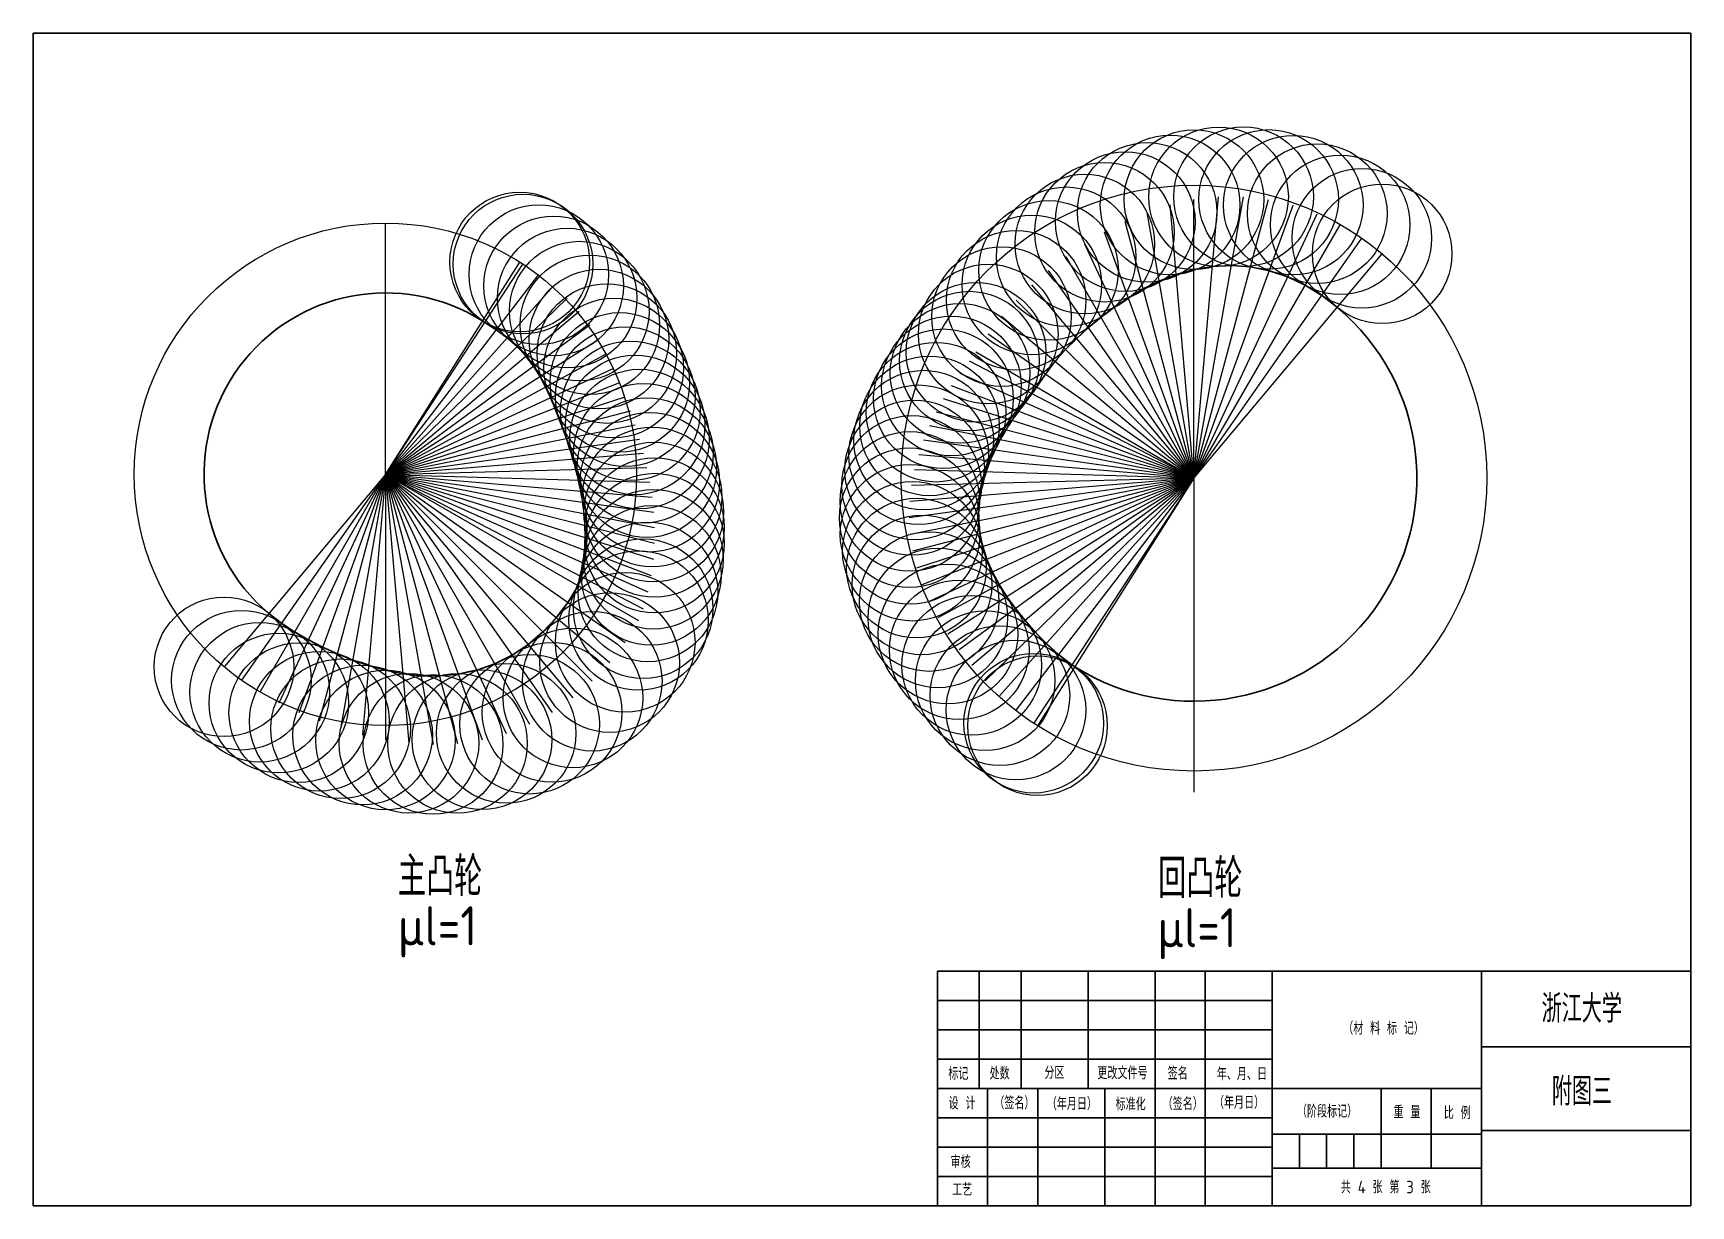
# Model space of a CAD drawing. Header units: millimetres. Extents: x 2473 to 3067, y 1414 to 1834.
import ezdxf

# ---------------------------------------------------------------- set-up
doc = ezdxf.new("R2010")
doc.units = ezdxf.units.MM
doc.layers.get('0').update_dxf_attribs({"lineweight": 30})
doc.layers.add('细实线', color=7, linetype='Continuous')
doc.styles.add('GB', font='gbenor.shx', dxfattribs={"bigfont": 'gbcbig.shx'})

msp = doc.modelspace()

# ---------------------------------------------------------------- linework, layer by layer
for p, q in [((3066.67, 1833.77), (2472.67, 1833.77)), ((2472.67, 1833.77), (2472.67, 1413.77)), ((3066.67, 1413.77), (3066.67, 1833.77)), ((2876.19, 1744.96), (2882.25, 1747.34)), ((2882.25, 1747.34), (2888.63, 1749.14)), ((2888.63, 1749.14), (2895.27, 1750.25)), ((2895.27, 1750.25), (2902.07, 1750.58)), ((2902.07, 1750.58), (2908.91, 1750.06)), ((2908.91, 1750.06), (2915.67, 1748.68)), ((2915.67, 1748.68), (2922.25, 1746.47)), ((2922.25, 1746.47), (2928.53, 1743.48)), ((2865.12, 1738.98), (2870.48, 1742.14)), ((2870.48, 1742.14), (2876.19, 1744.96)), ((2928.53, 1743.48), (2934.45, 1739.82)), ((2855.35, 1732.03), (2860.09, 1735.59)), ((2860.09, 1735.59), (2865.12, 1738.98)), ((2934.45, 1739.82), (2939.99, 1735.59)), ((2633.67, 1730.68), (2634.51, 1730.15)), ((2634.51, 1730.15), (2638.63, 1727.46)), ((2850.87, 1728.32), (2855.35, 1732.03)), ((2638.63, 1727.46), (2642.52, 1724.6)), ((2642.52, 1724.6), (2646.09, 1721.49)), ((2842.59, 1720.43), (2846.62, 1724.46)), ((2846.62, 1724.46), (2850.87, 1728.32)), ((2646.09, 1721.49), (2649.24, 1718.12)), ((2649.24, 1718.12), (2651.97, 1714.54)), ((2838.83, 1716.18), (2842.59, 1720.43)), ((2651.97, 1714.54), (2654.3, 1710.82)), ((2654.3, 1710.82), (2656.29, 1707.05)), ((2832.17, 1706.99), (2835.39, 1711.67)), ((2835.39, 1711.67), (2838.83, 1716.18)), ((2656.29, 1707.05), (2658.03, 1703.28)), ((2830.32, 1704.76), (2832.17, 1706.99)), ((2658.03, 1703.28), (2659.6, 1699.55)), ((2659.6, 1699.55), (2661.07, 1695.87)), ((2825.07, 1698.53), (2827.63, 1701.7)), ((2827.63, 1701.7), (2830.32, 1704.76)), ((2661.07, 1695.87), (2662.48, 1692.23)), ((2820.42, 1691.82), (2822.67, 1695.28)), ((2822.67, 1695.28), (2825.07, 1698.53)), ((2662.48, 1692.23), (2663.84, 1688.6)), ((2663.84, 1688.6), (2665.16, 1684.95)), ((2816.52, 1684.52), (2818.37, 1688.25)), ((2818.37, 1688.25), (2820.42, 1691.82)), ((2665.16, 1684.95), (2666.42, 1681.27)), ((2666.42, 1681.27), (2667.59, 1677.52)), ((2814.89, 1680.65), (2816.52, 1684.52)), ((2667.59, 1677.52), (2668.65, 1673.69)), ((2812.46, 1672.43), (2813.53, 1676.61)), ((2813.53, 1676.61), (2814.89, 1680.65)), ((2668.65, 1673.69), (2669.55, 1669.76)), ((2669.55, 1669.76), (2670.29, 1665.72)), ((2811.72, 1668.1), (2812.46, 1672.43)), ((2670.29, 1665.72), (2670.81, 1661.57)), ((2811.36, 1663.65), (2811.72, 1668.1)), ((2811.42, 1659.11), (2811.36, 1663.65)), ((2670.81, 1661.57), (2671.09, 1657.31)), ((2671.09, 1657.31), (2671.09, 1652.89)), ((2811.93, 1654.51), (2811.42, 1659.11)), ((2671.09, 1652.89), (2670.8, 1648.44)), ((2812.93, 1649.88), (2811.93, 1654.51)), ((2670.8, 1648.44), (2670.15, 1643.85)), ((2814.42, 1645.29), (2812.93, 1649.88)), ((2670.15, 1643.85), (2669.11, 1639.19)), ((2816.39, 1640.75), (2814.42, 1645.29)), ((2818.8, 1636.3), (2816.39, 1640.75)), ((2667.94, 1635.9), (2664.36, 1629.93)), ((2669.11, 1639.19), (2667.94, 1635.9)), ((2821.6, 1631.94), (2818.8, 1636.3)), ((2664.36, 1629.93), (2660.11, 1624.4)), ((2824.72, 1627.66), (2821.6, 1631.94)), ((2828.11, 1623.44), (2824.72, 1627.66)), ((2561.62, 1622.5), (2557.13, 1625.96)), ((2566.36, 1619.37), (2561.62, 1622.5)), ((2660.11, 1624.4), (2655.33, 1619.34)), ((2831.78, 1619.26), (2828.11, 1623.44)), ((2571.29, 1616.51), (2566.36, 1619.37)), ((2576.4, 1613.89), (2571.29, 1616.51)), ((2655.33, 1619.34), (2650.04, 1614.83)), ((2835.74, 1615.14), (2831.78, 1619.26)), ((2581.69, 1611.46), (2576.4, 1613.89)), ((2587.19, 1609.25), (2581.69, 1611.46)), ((2644.26, 1610.99), (2638.08, 1607.91)), ((2650.04, 1614.83), (2644.26, 1610.99)), ((2840.08, 1611.18), (2835.74, 1615.14)), ((2844.89, 1607.53), (2840.08, 1611.18)), ((2592.92, 1607.27), (2587.19, 1609.25)), ((2598.91, 1605.61), (2592.92, 1607.27)), ((2605.16, 1604.36), (2598.91, 1605.61)), ((2611.63, 1603.63), (2605.16, 1604.36)), ((2624.96, 1604.19), (2618.26, 1603.55)), ((2631.61, 1605.64), (2624.96, 1604.19)), ((2638.08, 1607.91), (2631.61, 1605.64)), ((2845.92, 1606.86), (2844.89, 1607.53)), ((2618.26, 1603.55), (2611.63, 1603.63)), ((2796.67, 1497.77), (2796.67, 1413.77)), ((3066.67, 1497.77), (2796.67, 1497.77)), ((2811.67, 1497.77), (2811.67, 1455.77)), ((2826.67, 1455.77), (2826.67, 1497.77)), ((2850.67, 1497.77), (2850.67, 1455.77)), ((2874.67, 1455.77), (2874.67, 1497.77)), ((2892.67, 1497.77), (2892.67, 1455.77)), ((2916.67, 1497.77), (2916.67, 1413.77)), ((2991.67, 1413.77), (2991.67, 1497.77)), ((2796.67, 1487.27), (2916.67, 1487.27)), ((2796.67, 1476.77), (2916.67, 1476.77)), ((2991.67, 1470.77), (3066.67, 1470.77)), ((2796.67, 1466.27), (2916.67, 1466.27)), ((2796.67, 1455.77), (2916.67, 1455.77)), ((2814.67, 1413.77), (2814.67, 1455.77)), ((2832.67, 1455.77), (2832.67, 1413.77)), ((2856.67, 1413.77), (2856.67, 1455.77)), ((2874.67, 1455.77), (2874.67, 1413.77)), ((2892.67, 1413.77), (2892.67, 1455.77)), ((2916.67, 1455.77), (2991.67, 1455.77)), ((2955.67, 1455.77), (2955.67, 1427.27)), ((2973.67, 1455.77), (2973.67, 1427.27)), ((2796.67, 1445.27), (2916.67, 1445.27)), ((2991.67, 1439.42), (2916.67, 1439.42)), ((2926.42, 1439.42), (2926.42, 1427.27)), ((2936.17, 1439.42), (2936.17, 1427.27)), ((2945.92, 1439.42), (2945.92, 1427.27)), ((3066.67, 1440.77), (2991.67, 1440.77)), ((2796.67, 1434.77), (2916.67, 1434.77)), ((2991.67, 1427.27), (2916.67, 1427.27)), ((2796.67, 1424.27), (2916.67, 1424.27)), ((2472.67, 1413.77), (3066.67, 1413.77))]:
    msp.add_line(p, q)
for centre, radius, start, end in [((2598.91, 1675.75), 65, 57.681, 230), ((2888.63, 1674.39), 79.9, 237.681, 50)]:
    msp.add_arc(centre, radius, start, end)
at = {"layer": '细实线'}
for p, q in [((2888.63, 1674.39), (2880.07, 1772.24)), ((2888.63, 1674.39), (2906.41, 1775.2)), ((2888.63, 1674.39), (2897.45, 1775.16)), ((2888.63, 1674.39), (2915.38, 1774.21)), ((2888.63, 1674.39), (2888.63, 1774.14)), ((2888.63, 1674.39), (2924.22, 1772.17)), ((2598.91, 1675.75), (2598.91, 1765.75)), ((2888.63, 1674.39), (2864.01, 1766.29)), ((2888.63, 1674.39), (2871.85, 1769.58)), ((2888.63, 1674.39), (2932.81, 1769.12)), ((2888.63, 1674.39), (2941.03, 1765.13)), ((2888.63, 1674.39), (2849.53, 1758.25)), ((2888.63, 1674.39), (2856.57, 1762.48)), ((2888.63, 1674.39), (2948.79, 1760.3)), ((2888.63, 1674.39), (2842.85, 1753.68)), ((2888.63, 1674.39), (2956.06, 1754.74)), ((2598.91, 1675.75), (2647.03, 1751.81)), ((2598.91, 1675.75), (2648.2, 1751.07)), ((2598.91, 1675.75), (2653.86, 1747.28)), ((2888.63, 1674.39), (2836.53, 1748.8)), ((2598.91, 1675.75), (2659.17, 1743.25)), ((2888.63, 1674.39), (2830.55, 1743.61)), ((2598.91, 1675.75), (2664.04, 1738.89)), ((2888.63, 1674.39), (2824.91, 1738.1)), ((2598.91, 1675.75), (2668.37, 1734.22)), ((2598.91, 1675.75), (2672.16, 1729.3)), ((2888.63, 1674.39), (2819.68, 1732.25)), ((2598.91, 1675.75), (2675.42, 1724.2)), ((2888.63, 1674.39), (2814.91, 1726.01)), ((2598.91, 1675.75), (2678.24, 1719.02)), ((2888.63, 1674.39), (2810.52, 1719.49)), ((2598.91, 1675.75), (2680.7, 1713.83)), ((2888.63, 1674.39), (2804.81, 1711.92)), ((2888.63, 1674.39), (2808.15, 1716.31)), ((2598.91, 1675.75), (2682.88, 1708.68)), ((2888.63, 1674.39), (2801.7, 1707.41)), ((2598.91, 1675.75), (2684.86, 1703.57)), ((2888.63, 1674.39), (2798.84, 1702.82)), ((2598.91, 1675.75), (2686.68, 1698.5)), ((2598.91, 1675.75), (2688.37, 1693.45)), ((2888.63, 1674.39), (2793.84, 1693.09)), ((2888.63, 1674.39), (2796.2, 1698.01)), ((2598.91, 1675.75), (2689.92, 1688.39)), ((2888.63, 1674.39), (2791.76, 1688.01)), ((2598.91, 1675.75), (2691.33, 1683.31)), ((2888.63, 1674.39), (2789.98, 1682.76)), ((2598.91, 1675.75), (2541.06, 1606.81)), ((2598.91, 1675.75), (2547.28, 1602.02)), ((2598.91, 1675.75), (2553.86, 1597.72)), ((2598.91, 1675.75), (2560.72, 1593.85)), ((2598.91, 1675.75), (2567.85, 1590.39)), ((2598.91, 1675.75), (2575.22, 1587.32)), ((2598.91, 1675.75), (2582.85, 1584.63)), ((2598.91, 1675.75), (2590.74, 1582.37)), ((2598.91, 1675.75), (2692.58, 1678.16)), ((2598.91, 1675.75), (2693.63, 1672.94)), ((2598.91, 1675.75), (2694.46, 1667.64)), ((2598.91, 1675.75), (2695.04, 1662.24)), ((2598.91, 1675.75), (2695.34, 1656.73)), ((2598.91, 1675.75), (2695.31, 1651.12)), ((2598.91, 1675.75), (2694.93, 1645.35)), ((2598.91, 1675.75), (2694.17, 1639.56)), ((2598.91, 1675.75), (2692.97, 1633.64)), ((2598.91, 1675.75), (2691.28, 1627.64)), ((2598.91, 1675.75), (2689.59, 1623.4)), ((2598.91, 1675.75), (2684.84, 1615.59)), ((2598.91, 1675.75), (2679.26, 1608.33)), ((2598.91, 1675.75), (2673.01, 1601.66)), ((2598.91, 1675.75), (2666.11, 1595.68)), ((2598.91, 1675.75), (2658.6, 1590.51)), ((2598.91, 1675.75), (2615.97, 1579.01)), ((2598.91, 1675.75), (2624.73, 1579.4)), ((2598.91, 1675.75), (2633.51, 1580.7)), ((2598.91, 1675.75), (2642.18, 1582.98)), ((2598.91, 1675.75), (2650.58, 1586.26)), ((2598.91, 1675.75), (2607.34, 1579.45)), ((2598.91, 1675.75), (2598.91, 1580.61)), ((2888.63, 1674.39), (2788.54, 1677.35)), ((2888.63, 1674.39), (2786.59, 1660.21)), ((2888.63, 1674.39), (2786.8, 1666.07)), ((2888.63, 1674.39), (2786.89, 1654.26)), ((2888.63, 1674.39), (2787.46, 1671.79)), ((2888.63, 1674.39), (2787.73, 1648.23)), ((2888.63, 1674.39), (2789.15, 1642.19)), ((2888.63, 1674.39), (2791.15, 1636.16)), ((2888.63, 1674.39), (2793.73, 1630.2)), ((2888.63, 1674.39), (2796.86, 1624.33)), ((2888.63, 1674.39), (2800.48, 1618.57)), ((2888.63, 1674.39), (2804.53, 1612.91)), ((2888.63, 1674.39), (2808.99, 1607.34)), ((2888.63, 1674.39), (2813.83, 1601.86)), ((2888.63, 1674.39), (2819.09, 1596.49)), ((2888.63, 1674.39), (2824.85, 1591.35)), ((2888.63, 1674.39), (2831.2, 1586.61)), ((2888.63, 1674.39), (2832.55, 1585.74)), ((2888.63, 1674.39), (2888.63, 1561.89)), ((2826.67, 1497.77), (2850.67, 1497.77)), ((2874.67, 1497.77), (2892.67, 1497.77)), ((3066.67, 1413.77), (3066.67, 1497.77)), ((3066.67, 1413.77), (3066.67, 1497.77)), ((2991.67, 1440.77), (2991.67, 1470.77)), ((2811.67, 1455.77), (2826.67, 1455.77)), ((2814.67, 1455.77), (2832.67, 1455.77)), ((2850.67, 1455.77), (2874.67, 1455.77)), ((2856.67, 1455.77), (2874.67, 1455.77)), ((2991.67, 1455.77), (2991.67, 1413.77)), ((2796.67, 1413.77), (3066.67, 1413.77)), ((2796.67, 1413.77), (3066.67, 1413.77)), ((2832.67, 1413.77), (2856.67, 1413.77)), ((2832.67, 1413.77), (2856.67, 1413.77)), ((2874.67, 1413.77), (2892.67, 1413.77))]:
    msp.add_line(p, q, dxfattribs=at)
for centre, radius in [((2897.45, 1775.16), 25), ((2906.41, 1775.2), 25), ((2871.85, 1769.58), 25), ((2880.07, 1772.24), 25), ((2888.63, 1774.14), 25), ((2915.38, 1774.21), 25), ((2924.22, 1772.17), 25), ((2932.81, 1769.12), 25), ((2864.01, 1766.29), 25), ((2941.03, 1765.13), 25), ((2849.53, 1758.25), 25), ((2856.57, 1762.48), 25), ((2948.79, 1760.3), 25), ((2647.03, 1751.81), 25), ((2648.2, 1751.07), 25), ((2888.63, 1674.39), 104.9), ((2842.85, 1753.68), 25), ((2956.06, 1754.74), 25), ((2653.86, 1747.28), 25), ((2836.53, 1748.8), 25), ((2598.91, 1675.75), 90), ((2659.17, 1743.25), 25), ((2659.17, 1743.25), 25), ((2830.55, 1743.61), 25), ((2664.04, 1738.89), 25), ((2668.37, 1734.22), 25), ((2824.91, 1738.1), 25), ((2672.16, 1729.3), 25), ((2819.68, 1732.25), 25), ((2675.42, 1724.2), 25), ((2814.91, 1726.01), 25), ((2678.24, 1719.02), 25), ((2808.15, 1716.31), 25), ((2810.52, 1719.49), 25), ((2680.7, 1713.83), 25), ((2804.81, 1711.92), 25), ((2682.88, 1708.68), 25), ((2684.86, 1703.57), 25), ((2801.7, 1707.41), 25), ((2686.68, 1698.5), 25), ((2796.2, 1698.01), 25), ((2798.84, 1702.82), 25), ((2688.37, 1693.45), 25), ((2793.84, 1693.09), 25), ((2689.92, 1688.39), 25), ((2791.76, 1688.01), 25), ((2691.33, 1683.31), 25), ((2789.98, 1682.76), 25), ((2692.58, 1678.16), 25), ((2788.54, 1677.35), 25), ((2693.63, 1672.94), 25), ((2787.46, 1671.79), 25), ((2694.46, 1667.64), 25), ((2695.04, 1662.24), 25), ((2786.8, 1666.07), 25), ((2695.34, 1656.73), 25), ((2786.59, 1660.21), 25), ((2695.31, 1651.12), 25), ((2786.89, 1654.26), 25), ((2694.93, 1645.35), 25), ((2787.73, 1648.23), 25), ((2694.17, 1639.56), 25), ((2789.15, 1642.19), 25), ((2692.97, 1633.64), 25), ((2791.15, 1636.16), 25), ((2691.28, 1627.64), 25), ((2793.73, 1630.2), 25), ((2689.59, 1623.4), 25), ((2796.86, 1624.33), 25), ((2684.84, 1615.59), 25), ((2800.48, 1618.57), 25), ((2804.53, 1612.91), 25), ((2541.06, 1606.81), 25), ((2679.26, 1608.33), 25), ((2808.99, 1607.34), 25), ((2547.28, 1602.02), 25), ((2553.86, 1597.72), 25), ((2673.01, 1601.66), 25), ((2813.83, 1601.86), 25), ((2560.72, 1593.85), 25), ((2666.11, 1595.68), 25), ((2819.09, 1596.49), 25), ((2824.85, 1591.35), 25), ((2567.85, 1590.39), 25), ((2575.22, 1587.32), 25), ((2650.58, 1586.26), 25), ((2658.6, 1590.51), 25), ((2831.2, 1586.61), 25), ((2832.55, 1585.74), 25), ((2582.85, 1584.63), 25), ((2590.74, 1582.37), 25), ((2598.91, 1580.61), 25), ((2607.34, 1579.45), 25), ((2615.97, 1579.01), 25), ((2624.73, 1579.4), 25), ((2633.51, 1580.7), 25), ((2642.18, 1582.98), 25)]:
    msp.add_circle(centre, radius, dxfattribs=at)

# ---------------------------------------------------------------- texts
at = {"style": 'GB'}
for p in [(2603.38, 1507.06), (2875.54, 1506.39)]:
    msp.add_text('μl=1', height=14, dxfattribs=at).set_placement(p)
at = {"layer": '细实线', "style": 'GB'}
for s, height, p in [('主凸轮', 14, (2603.38, 1524.7)), ('回凸轮', 14, (2875.78, 1524)), ('浙江大学', 10, (3013.19, 1479.38)), ('（材 料 标 记）', 4.5, (2942.1, 1475.1)), ('标记', 4.5, (2800.59, 1458.88)), ('处数', 4.5, (2815.38, 1458.99)), ('分区', 4.5, (2835.03, 1459.22)), ('更改文件号', 4.5, (2854, 1459.1)), ('签名', 4.5, (2879.19, 1458.99)), ('年、月、日', 4.5, (2896.8, 1458.77)), ('附图三', 10, (3016.86, 1449.72)), ('设 计', 4.5, (2800.7, 1448.27)), ('（签名）', 4.5, (2817.08, 1448.38)), ('（年月日）', 4.5, (2835.88, 1448.07)), ('标准化', 4.5, (2860.53, 1447.96)), ('（签名）', 4.5, (2877.41, 1448.07)), ('（年月日）', 4.5, (2895.78, 1448.52)), ('（阶段标记）', 4.5, (2925.52, 1445.38)), ('重 量', 4.5, (2960.12, 1445.1)), ('比 例', 4.5, (2978.14, 1444.81)), ('审核', 4.5, (2801.41, 1427.28)), ('工艺', 4.5, (2801.98, 1417.35)), ('共 4 张 第 3 张', 4.5, (2941.25, 1418.23))]:
    msp.add_text(s, height=height, dxfattribs=at).set_placement(p)

doc.saveas('drawing.dxf')
